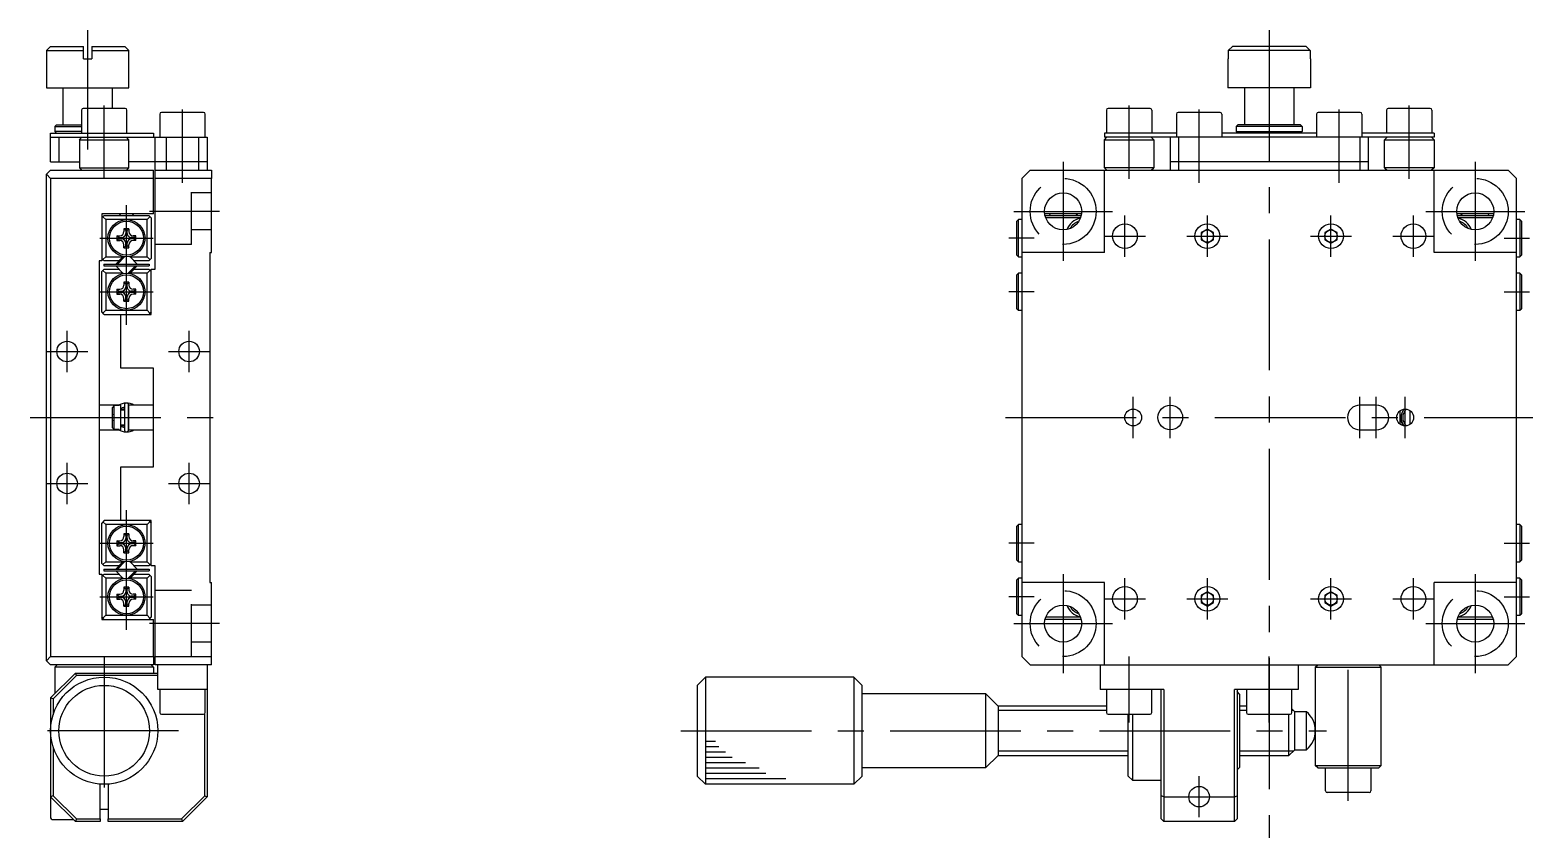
# Model space of a CAD drawing. Extents: x -2 to 419, y -8 to 256.
# Drawn here: x 237.1 to 419.4, y 78.1 to 176.1 of the extents above; entities that cross this region are included whole.
import ezdxf

# ---------------------------------------------------------------- set-up
doc = ezdxf.new("R2010")
doc.units = 0
doc.header["$LTSCALE"] = 0.5
doc.linetypes.add('CENTER', pattern=[50.8, 31.75, -6.35, 6.35, -6.35])
doc.linetypes.add('DASHED', pattern=[19.05, 12.7, -6.35])
for name, color, linetype in [('MSM_CENTER', 1, 'CENTER'), ('MSM_CONTINUOUS', 7, 'CONTINUOUS'), ('MSM_DASHED', 4, 'DASHED'), ('MSM_NARROW', 5, 'CONTINUOUS')]:
    doc.layers.add(name, color=color, linetype=linetype)

msp = doc.modelspace()

# ---------------------------------------------------------------- linework, layer by layer
at = {"layer": 'MSM_CENTER'}
for p, q in [((244.07, 161.64), (244.07, 176.14)), ((387.42, 176.14), (387.42, 78.14)), ((246.07, 158.11), (246.07, 166.99)), ((255.57, 157.61), (255.57, 166.49)), ((370.42, 158.11), (370.42, 166.99)), ((378.92, 157.61), (378.92, 166.49)), ((395.92, 157.61), (395.92, 166.49)), ((404.42, 158.11), (404.42, 166.99)), ((362.42, 160.14), (362.42, 148.14)), ((412.42, 160.14), (412.42, 148.14)), ((248.77, 140.39), (248.77, 154.89)), ((248.77, 141.14), (248.77, 154.14)), ((260.07, 154.14), (251.57, 154.14)), ((356.42, 154.14), (368.42, 154.14)), ((369.92, 148.64), (369.92, 153.64)), ((379.92, 148.64), (379.92, 153.64)), ((394.92, 148.64), (394.92, 153.64)), ((404.92, 148.64), (404.92, 153.64)), ((406.42, 154.14), (418.42, 154.14)), ((245.52, 150.89), (252.02, 150.89)), ((358.92, 150.89), (355.82, 150.89)), ((367.42, 151.14), (372.42, 151.14)), ((377.42, 151.14), (382.42, 151.14)), ((392.42, 151.14), (397.42, 151.14)), ((402.42, 151.14), (407.42, 151.14)), ((415.92, 150.89), (419.02, 150.89)), ((245.52, 144.39), (252.02, 144.39)), ((358.92, 144.39), (355.82, 144.39)), ((415.92, 144.39), (419.02, 144.39)), ((241.57, 134.64), (241.57, 139.64)), ((256.37, 134.64), (256.37, 139.64)), ((239.07, 137.14), (244.07, 137.14)), ((253.87, 137.14), (258.87, 137.14)), ((370.92, 126.64), (370.92, 131.64)), ((375.42, 126.64), (375.42, 131.64)), ((398.42, 126.64), (398.42, 131.64)), ((400.42, 126.64), (400.42, 131.64)), ((403.92, 126.64), (403.92, 131.64)), ((237.07, 129.14), (260.87, 129.14)), ((355.42, 129.14), (419.42, 129.14)), ((241.57, 118.64), (241.57, 123.64)), ((256.37, 118.64), (256.37, 123.64)), ((239.07, 121.14), (244.07, 121.14)), ((253.87, 121.14), (258.87, 121.14)), ((248.77, 103.39), (248.77, 117.89)), ((245.52, 113.89), (252.02, 113.89)), ((358.92, 113.89), (355.82, 113.89)), ((415.92, 113.89), (419.02, 113.89)), ((362.42, 110.14), (362.42, 98.14)), ((369.92, 104.64), (369.92, 109.64)), ((379.92, 104.64), (379.92, 109.64)), ((394.92, 104.64), (394.92, 109.64)), ((404.92, 104.64), (404.92, 109.64)), ((412.42, 110.14), (412.42, 98.14)), ((245.52, 107.39), (252.02, 107.39)), ((358.92, 107.39), (355.82, 107.39)), ((367.42, 107.14), (372.42, 107.14)), ((377.42, 107.14), (382.42, 107.14)), ((392.42, 107.14), (397.42, 107.14)), ((402.42, 107.14), (407.42, 107.14)), ((415.92, 107.39), (419.02, 107.39)), ((260.07, 104.14), (251.57, 104.14)), ((356.42, 104.14), (368.42, 104.14)), ((406.42, 104.14), (418.42, 104.14)), ((246.07, 100.14), (246.07, 82.14)), ((370.42, 92.14), (370.42, 100.14)), ((387.42, 92.14), (387.42, 100.14)), ((387.42, 92.14), (387.42, 100.14)), ((397.02, 82.64), (397.02, 100.14)), ((255.07, 91.14), (237.07, 91.14)), ((316.02, 91.14), (394.36, 91.14)), ((378.92, 80.64), (378.92, 85.64)), ((376.42, 83.14), (381.42, 83.14))]:
    msp.add_line(p, q, dxfattribs=at)
at = {"layer": 'MSM_CONTINUOUS'}
for p, q in [((239.57, 174.14), (239.07, 173.64)), ((239.07, 173.64), (239.07, 169.14)), ((239.07, 173.64), (243.57, 173.64)), ((239.57, 174.14), (243.57, 174.14)), ((243.57, 172.64), (243.57, 174.14)), ((244.57, 174.14), (248.57, 174.14)), ((244.57, 174.14), (244.57, 172.64)), ((244.57, 173.64), (249.07, 173.64)), ((248.57, 174.14), (249.07, 173.64)), ((249.07, 169.14), (249.07, 173.64)), ((382.45, 173.64), (382.95, 174.14)), ((392.4, 173.64), (382.45, 173.64)), ((382.45, 173.64), (382.45, 172.64)), ((391.9, 174.14), (382.95, 174.14)), ((391.9, 174.14), (392.4, 173.64)), ((392.4, 173.64), (392.4, 172.64)), ((243.57, 172.64), (244.57, 172.64)), ((382.42, 172.64), (382.42, 169.14)), ((382.45, 172.64), (382.42, 172.64)), ((392.42, 172.64), (392.4, 172.64)), ((392.42, 172.64), (392.42, 169.14)), ((239.07, 169.14), (249.07, 169.14)), ((241.07, 169.14), (241.07, 164.64)), ((247.07, 166.64), (247.07, 169.14)), ((392.42, 169.14), (382.42, 169.14)), ((384.42, 169.14), (384.42, 164.64)), ((390.42, 169.14), (390.42, 164.64)), ((243.32, 166.44), (243.32, 163.64)), ((248.62, 166.64), (243.52, 166.64)), ((248.82, 163.64), (248.82, 166.44)), ((258.12, 166.14), (253.02, 166.14)), ((367.67, 166.44), (367.67, 163.64)), ((372.97, 166.64), (367.87, 166.64)), ((373.17, 166.44), (373.17, 163.64)), ((381.47, 166.14), (376.37, 166.14)), ((398.47, 166.14), (393.37, 166.14)), ((401.67, 166.44), (401.67, 163.64)), ((406.97, 166.64), (401.87, 166.64)), ((407.17, 166.44), (407.17, 163.64)), ((240.07, 164.44), (240.27, 164.64)), ((240.07, 164.44), (240.07, 163.84)), ((240.07, 164.44), (243.32, 164.44)), ((240.27, 164.64), (243.32, 164.64)), ((252.82, 165.94), (252.82, 163.14)), ((258.32, 163.14), (258.32, 165.94)), ((376.17, 165.94), (376.17, 163.14)), ((381.67, 165.94), (381.67, 163.14)), ((383.62, 164.64), (383.42, 164.44)), ((383.42, 164.44), (383.42, 163.84)), ((391.42, 164.44), (383.42, 164.44)), ((391.22, 164.64), (383.62, 164.64)), ((391.42, 164.44), (391.22, 164.64)), ((391.42, 164.44), (391.42, 163.84)), ((393.17, 165.94), (393.17, 163.14)), ((398.67, 165.94), (398.67, 163.14)), ((239.57, 163.64), (252.07, 163.64)), ((239.57, 160.14), (239.57, 163.64)), ((239.57, 163.14), (258.57, 163.14)), ((240.27, 163.64), (240.07, 163.84)), ((243.32, 163.84), (240.07, 163.84)), ((240.57, 163.14), (240.57, 160.14)), ((243.07, 162.84), (243.37, 163.14)), ((243.07, 162.84), (243.07, 159.44)), ((243.07, 162.84), (249.07, 162.84)), ((249.07, 162.84), (248.77, 163.14)), ((249.07, 159.44), (249.07, 162.84)), ((252.07, 163.64), (252.07, 163.14)), ((252.27, 147.14), (252.27, 163.14)), ((253.57, 163.14), (253.57, 159.14)), ((257.57, 159.14), (257.57, 163.14)), ((258.57, 163.14), (258.57, 159.14)), ((367.42, 163.64), (367.42, 163.14)), ((376.17, 163.64), (367.42, 163.64)), ((407.42, 163.14), (367.42, 163.14)), ((367.42, 162.84), (367.72, 163.14)), ((367.42, 159.44), (367.42, 162.84)), ((367.42, 162.84), (373.42, 162.84)), ((373.12, 163.14), (373.42, 162.84)), ((373.42, 162.84), (373.42, 159.44)), ((373.42, 162.84), (373.42, 162.84)), ((375.42, 163.14), (375.42, 159.14)), ((376.42, 163.14), (376.42, 159.14)), ((393.17, 163.64), (381.67, 163.64)), ((383.62, 163.64), (383.42, 163.84)), ((383.42, 163.84), (391.42, 163.84)), ((391.22, 163.64), (391.42, 163.84)), ((398.42, 163.14), (398.42, 159.14)), ((407.42, 163.64), (398.67, 163.64)), ((399.42, 163.14), (399.42, 159.14)), ((401.42, 162.84), (401.72, 163.14)), ((401.42, 159.44), (401.42, 162.84)), ((401.42, 162.84), (407.42, 162.84)), ((407.12, 163.14), (407.42, 162.84)), ((407.42, 163.64), (407.42, 163.14)), ((407.42, 162.84), (407.42, 159.44)), ((407.42, 162.84), (407.42, 162.84)), ((239.57, 159.14), (239.07, 158.64)), ((239.57, 160.14), (243.07, 160.14)), ((239.57, 159.14), (252.07, 159.14)), ((243.07, 159.44), (249.07, 159.44)), ((243.37, 159.14), (243.07, 159.44)), ((249.07, 159.44), (248.77, 159.14)), ((258.57, 160.14), (249.07, 160.14)), ((252.07, 153.84), (252.07, 159.14)), ((252.27, 159.14), (259.07, 159.14)), ((259.07, 159.14), (259.07, 158.14)), ((358.42, 159.14), (357.42, 158.14)), ((358.42, 159.14), (416.42, 159.14)), ((373.42, 159.44), (367.42, 159.44)), ((367.42, 159.44), (367.72, 159.14)), ((367.42, 149.14), (367.42, 159.14)), ((373.12, 159.14), (373.42, 159.44)), ((399.42, 160.14), (375.42, 160.14)), ((407.42, 159.44), (401.42, 159.44)), ((401.42, 159.44), (401.72, 159.14)), ((407.42, 159.44), (407.12, 159.14)), ((407.42, 149.14), (407.42, 159.14)), ((417.42, 158.14), (416.42, 159.14)), ((239.07, 99.64), (239.07, 158.64)), ((239.07, 158.64), (239.57, 158.14)), ((252.07, 158.14), (239.57, 158.14)), ((239.57, 158.14), (239.57, 100.14)), ((259.07, 158.14), (252.27, 158.14)), ((259.07, 149.14), (259.07, 158.14)), ((357.42, 158.14), (357.42, 100.14)), ((417.42, 100.14), (417.42, 158.14)), ((252.07, 153.84), (245.77, 153.84)), ((245.77, 153.84), (245.77, 148.14)), ((246.07, 153.64), (245.77, 153.34)), ((246.27, 153.14), (245.92, 153.49)), ((246.07, 153.64), (251.47, 153.64)), ((247.87, 153.84), (248.07, 153.64)), ((249.47, 153.64), (249.67, 153.84)), ((251.27, 153.14), (251.62, 153.49)), ((251.47, 153.64), (251.77, 153.34)), ((251.77, 153.34), (251.77, 148.44)), ((364.65, 153.84), (360.19, 153.84)), ((360.23, 153.64), (364.62, 153.64)), ((364.53, 153.34), (360.32, 153.34)), ((360.85, 153.64), (360.8, 153.84)), ((364.05, 153.84), (364, 153.64)), ((364.02, 153.84), (364.22, 153.64)), ((414.65, 153.84), (410.19, 153.84)), ((410.23, 153.64), (414.62, 153.64)), ((414.53, 153.34), (410.32, 153.34)), ((410.62, 153.64), (410.82, 153.84)), ((410.85, 153.64), (410.8, 153.84)), ((414.05, 153.84), (414, 153.64)), ((246.27, 153.14), (246.27, 148.64)), ((251.27, 153.14), (246.27, 153.14)), ((249.07, 152.04), (248.47, 152.04)), ((248.69, 151.82), (248.47, 152.04)), ((248.47, 152.04), (248.47, 151.69)), ((248.86, 151.82), (248.69, 151.82)), ((248.69, 151.82), (248.69, 151.47)), ((248.86, 151.82), (249.07, 152.04)), ((248.86, 151.47), (248.86, 151.82)), ((249.07, 152.04), (249.07, 151.69)), ((251.27, 148.64), (251.27, 153.14)), ((357.02, 153.14), (356.82, 152.94)), ((356.82, 148.84), (356.82, 152.94)), ((357.42, 153.14), (357.02, 153.14)), ((357.02, 148.64), (357.02, 153.14)), ((379.92, 152), (379.17, 151.57)), ((379.17, 151.57), (379.17, 150.7)), ((380.67, 151.57), (379.92, 152)), ((380.67, 150.7), (380.67, 151.57)), ((394.92, 152), (394.17, 151.57)), ((394.17, 151.57), (394.17, 150.7)), ((395.67, 151.57), (394.92, 152)), ((395.67, 150.7), (395.67, 151.57)), ((417.82, 153.14), (417.42, 153.14)), ((418.02, 152.94), (417.82, 153.14)), ((417.82, 153.14), (417.82, 148.64)), ((418.02, 152.94), (418.02, 148.84)), ((247.62, 151.19), (247.62, 150.59)), ((247.84, 150.97), (247.62, 151.19)), ((247.62, 151.19), (247.97, 151.19)), ((247.84, 150.8), (247.62, 150.59)), ((247.62, 150.59), (247.97, 150.59)), ((247.84, 150.97), (247.84, 150.8)), ((247.84, 150.97), (248.19, 150.97)), ((247.84, 150.8), (248.19, 150.8)), ((248.47, 149.74), (248.47, 150.09)), ((248.69, 149.95), (248.47, 149.74)), ((248.47, 149.74), (249.07, 149.74)), ((248.69, 149.95), (248.69, 150.3)), ((248.69, 149.95), (248.86, 149.95)), ((248.86, 149.95), (248.86, 150.3)), ((248.86, 149.95), (249.07, 149.74)), ((249.07, 149.74), (249.07, 150.09)), ((249.71, 150.97), (249.36, 150.97)), ((249.71, 150.8), (249.36, 150.8)), ((249.92, 151.19), (249.57, 151.19)), ((249.92, 150.59), (249.57, 150.59)), ((249.71, 150.97), (249.92, 151.19)), ((249.71, 150.8), (249.71, 150.97)), ((249.71, 150.8), (249.92, 150.59)), ((249.92, 150.59), (249.92, 151.19)), ((379.17, 150.7), (379.92, 150.27)), ((379.92, 150.27), (380.67, 150.7)), ((394.17, 150.7), (394.92, 150.27)), ((394.92, 150.27), (395.67, 150.7)), ((245.47, 148.14), (245.47, 110.14)), ((245.77, 148.14), (245.47, 148.14)), ((246.07, 148.14), (245.77, 148.44)), ((245.92, 148.29), (246.27, 148.64)), ((246.02, 147.74), (246.02, 147.54)), ((246.02, 147.74), (251.52, 147.74)), ((247.86, 148.14), (246.07, 148.14)), ((246.27, 148.64), (248.36, 148.64)), ((248.39, 148.67), (247.47, 147.74)), ((247.47, 147.74), (247.47, 147.74)), ((247.47, 147.74), (247.47, 147.74)), ((247.53, 147.74), (248.45, 148.66)), ((247.67, 147.74), (248.58, 148.65)), ((250.08, 147.74), (249.16, 148.67)), ((249.19, 148.64), (251.27, 148.64)), ((251.47, 148.14), (249.69, 148.14)), ((250.08, 147.74), (250.08, 147.74)), ((250.08, 147.74), (250.08, 147.74)), ((251.27, 148.64), (251.62, 148.29)), ((251.77, 148.44), (251.47, 148.14)), ((251.52, 147.74), (251.52, 147.54)), ((258.87, 149.14), (259.07, 149.14)), ((258.87, 149.14), (258.87, 109.14)), ((356.82, 148.84), (357.02, 148.64)), ((357.02, 148.64), (357.42, 148.64)), ((367.42, 149.14), (357.42, 149.14)), ((417.42, 149.14), (407.42, 149.14)), ((417.42, 148.64), (417.82, 148.64)), ((417.82, 148.64), (418.02, 148.84)), ((246.07, 147.14), (245.77, 146.84)), ((245.77, 141.94), (245.77, 146.84)), ((246.27, 146.64), (245.92, 146.99)), ((246.02, 147.54), (251.52, 147.54)), ((246.07, 147.14), (247.86, 147.14)), ((246.27, 146.64), (246.27, 142.14)), ((248.36, 146.64), (246.27, 146.64)), ((247.47, 147.54), (247.47, 147.53)), ((247.47, 147.54), (247.47, 147.53)), ((247.47, 147.53), (248.39, 146.6)), ((248.97, 146.63), (249.88, 147.54)), ((250.02, 147.54), (249.09, 146.61)), ((249.16, 146.6), (250.08, 147.53)), ((251.27, 146.64), (249.19, 146.64)), ((249.69, 147.14), (251.47, 147.14)), ((250.08, 147.53), (250.07, 147.54)), ((250.08, 147.53), (250.08, 147.54)), ((251.62, 146.99), (251.27, 146.64)), ((251.27, 142.14), (251.27, 146.64)), ((251.47, 147.14), (251.77, 146.84)), ((251.77, 141.64), (251.77, 147.14)), ((251.77, 147.14), (252.27, 147.14)), ((357.02, 146.64), (356.82, 146.44)), ((356.82, 142.34), (356.82, 146.44)), ((357.42, 146.64), (357.02, 146.64)), ((357.02, 142.14), (357.02, 146.64)), ((417.82, 146.64), (417.42, 146.64)), ((418.02, 146.44), (417.82, 146.64)), ((417.82, 146.64), (417.82, 142.14)), ((418.02, 146.44), (418.02, 142.34)), ((247.62, 144.69), (247.62, 144.09)), ((247.84, 144.47), (247.62, 144.69)), ((247.62, 144.69), (247.97, 144.69)), ((247.84, 144.3), (247.62, 144.09)), ((247.62, 144.09), (247.97, 144.09)), ((247.84, 144.47), (247.84, 144.3)), ((247.84, 144.47), (248.19, 144.47)), ((247.84, 144.3), (248.19, 144.3)), ((249.07, 145.54), (248.47, 145.54)), ((248.69, 145.32), (248.47, 145.54)), ((248.47, 145.54), (248.47, 145.19)), ((248.86, 145.32), (248.69, 145.32)), ((248.69, 145.32), (248.69, 144.97)), ((248.86, 145.32), (249.07, 145.54)), ((248.86, 144.97), (248.86, 145.32)), ((249.07, 145.54), (249.07, 145.19)), ((249.71, 144.47), (249.36, 144.47)), ((249.71, 144.3), (249.36, 144.3)), ((249.92, 144.69), (249.57, 144.69)), ((249.92, 144.09), (249.57, 144.09)), ((249.71, 144.47), (249.92, 144.69)), ((249.71, 144.3), (249.71, 144.47)), ((249.71, 144.3), (249.92, 144.09)), ((249.92, 144.09), (249.92, 144.69)), ((248.47, 143.24), (248.47, 143.59)), ((248.69, 143.45), (248.47, 143.24)), ((248.47, 143.24), (249.07, 143.24)), ((248.69, 143.45), (248.69, 143.8)), ((248.69, 143.45), (248.86, 143.45)), ((248.86, 143.45), (248.86, 143.8)), ((248.86, 143.45), (249.07, 143.24)), ((249.07, 143.24), (249.07, 143.59)), ((356.82, 142.34), (357.02, 142.14)), ((417.82, 142.14), (418.02, 142.34)), ((246.07, 141.64), (245.77, 141.94)), ((246.27, 142.14), (245.92, 141.79)), ((246.07, 141.64), (251.77, 141.64)), ((246.27, 142.14), (251.27, 142.14)), ((248.07, 135.14), (248.07, 141.64)), ((251.27, 142.14), (251.62, 141.79)), ((251.77, 141.94), (251.47, 141.64)), ((357.02, 142.14), (357.42, 142.14)), ((417.42, 142.14), (417.82, 142.14)), ((252.07, 135.14), (248.07, 135.14)), ((252.07, 123.14), (252.07, 135.14)), ((247.87, 130.64), (245.47, 130.64)), ((247.27, 130.58), (247.07, 130.37)), ((247.07, 127.9), (247.07, 130.37)), ((247.87, 130.58), (247.27, 130.58)), ((247.27, 127.69), (247.27, 130.58)), ((248.07, 130.64), (247.87, 130.64)), ((247.87, 130.58), (247.87, 130.64)), ((248.07, 127.64), (248.07, 130.64)), ((248.52, 130.04), (248.07, 130.04)), ((248.47, 130.35), (248.47, 130.04)), ((248.52, 130.64), (248.52, 127.64)), ((249.02, 127.64), (249.02, 130.64)), ((249.07, 130.04), (249.02, 130.04)), ((252.07, 130.64), (249.07, 130.64)), ((249.07, 127.64), (249.07, 130.64)), ((400.42, 130.64), (398.42, 130.64)), ((403.32, 128.31), (403.32, 129.97)), ((404.52, 128.31), (404.52, 129.97)), ((247.07, 127.9), (247.27, 127.69)), ((247.87, 127.69), (247.27, 127.69)), ((247.87, 127.64), (247.87, 127.69)), ((248.07, 128.24), (248.52, 128.24)), ((248.47, 128.24), (248.47, 127.92)), ((249.02, 128.24), (249.07, 128.24)), ((249.07, 127.92), (249.02, 127.91)), ((245.47, 127.64), (247.87, 127.64)), ((247.87, 127.64), (248.07, 127.64)), ((249.07, 127.64), (252.07, 127.64)), ((398.42, 127.64), (400.42, 127.64)), ((248.07, 116.64), (248.07, 123.14)), ((248.07, 123.14), (252.07, 123.14)), ((246.07, 116.64), (245.77, 116.34)), ((245.77, 111.44), (245.77, 116.34)), ((246.27, 116.14), (245.92, 116.49)), ((251.77, 116.64), (246.07, 116.64)), ((246.27, 116.14), (246.27, 111.64)), ((251.27, 116.14), (246.27, 116.14)), ((249.07, 115.04), (248.47, 115.04)), ((248.69, 114.82), (248.47, 115.04)), ((248.47, 115.04), (248.47, 114.69)), ((248.86, 114.82), (249.07, 115.04)), ((249.07, 115.04), (249.07, 114.69)), ((251.27, 116.14), (251.62, 116.49)), ((251.27, 111.64), (251.27, 116.14)), ((251.47, 116.64), (251.77, 116.34)), ((251.77, 111.14), (251.77, 116.64)), ((357.02, 116.14), (356.82, 115.94)), ((356.82, 111.84), (356.82, 115.94)), ((357.42, 116.14), (357.02, 116.14)), ((357.02, 111.64), (357.02, 116.14)), ((417.82, 116.14), (417.42, 116.14)), ((418.02, 115.94), (417.82, 116.14)), ((417.82, 116.14), (417.82, 111.81)), ((418.02, 115.94), (418.02, 111.99)), ((247.62, 114.19), (247.62, 113.59)), ((247.84, 113.97), (247.62, 114.19)), ((247.62, 114.19), (247.97, 114.19)), ((247.84, 113.8), (247.62, 113.59)), ((247.62, 113.59), (247.97, 113.59)), ((247.84, 113.97), (247.84, 113.8)), ((247.84, 113.97), (248.19, 113.97)), ((247.84, 113.8), (248.19, 113.8)), ((248.47, 112.74), (248.47, 113.09)), ((248.86, 114.82), (248.69, 114.82)), ((248.69, 114.82), (248.69, 114.47)), ((248.69, 112.95), (248.69, 113.3)), ((248.86, 114.47), (248.86, 114.82)), ((248.86, 112.95), (248.86, 113.3)), ((249.07, 112.74), (249.07, 113.09)), ((249.71, 113.97), (249.36, 113.97)), ((249.71, 113.8), (249.36, 113.8)), ((249.92, 114.19), (249.57, 114.19)), ((249.92, 113.59), (249.57, 113.59)), ((249.71, 113.97), (249.92, 114.19)), ((249.71, 113.8), (249.71, 113.97)), ((249.71, 113.8), (249.92, 113.59)), ((249.92, 113.59), (249.92, 114.19)), ((246.07, 111.14), (245.77, 111.44)), ((246.27, 111.64), (245.92, 111.29)), ((246.27, 111.64), (248.36, 111.64)), ((247.47, 110.74), (248.39, 111.67)), ((247.53, 110.74), (248.45, 111.66)), ((247.67, 110.74), (248.58, 111.65)), ((248.69, 112.95), (248.47, 112.74)), ((248.47, 112.74), (249.07, 112.74)), ((248.69, 112.95), (248.86, 112.95)), ((248.86, 112.95), (249.07, 112.74)), ((250.08, 110.74), (249.16, 111.67)), ((249.19, 111.64), (251.27, 111.64)), ((251.27, 111.64), (251.62, 111.29)), ((251.77, 111.44), (251.47, 111.14)), ((356.82, 111.84), (357.02, 111.64)), ((357.02, 111.64), (357.42, 111.64)), ((417.42, 111.64), (417.82, 111.64)), ((417.82, 111.64), (418.02, 111.84)), ((417.82, 111.81), (417.82, 111.64)), ((418.02, 111.99), (418.02, 111.84)), ((245.47, 110.14), (245.77, 110.14)), ((245.77, 110.14), (245.77, 104.64)), ((246.07, 110.14), (245.77, 109.84)), ((246.27, 109.64), (245.92, 109.99)), ((246.02, 110.74), (246.02, 110.54)), ((246.02, 110.74), (251.52, 110.74)), ((246.02, 110.54), (251.52, 110.54)), ((247.86, 111.14), (246.07, 111.14)), ((246.07, 110.14), (247.86, 110.14)), ((246.27, 109.64), (246.27, 105.14)), ((248.36, 109.64), (246.27, 109.64)), ((247.47, 110.74), (247.47, 110.74)), ((247.47, 110.74), (247.47, 110.74)), ((247.47, 110.54), (247.47, 110.53)), ((247.47, 110.54), (247.47, 110.53)), ((247.47, 110.53), (248.39, 109.6)), ((249.88, 110.54), (248.97, 109.63)), ((250.02, 110.54), (249.09, 109.61)), ((250.08, 110.53), (249.16, 109.6)), ((251.27, 109.64), (249.19, 109.64)), ((251.47, 111.14), (249.69, 111.14)), ((249.69, 110.14), (251.47, 110.14)), ((250.07, 110.74), (250.08, 110.74)), ((250.08, 110.74), (250.08, 110.74)), ((250.08, 110.53), (250.08, 110.54)), ((250.08, 110.53), (250.08, 110.54)), ((251.27, 109.64), (251.62, 109.99)), ((251.27, 105.14), (251.27, 109.64)), ((251.47, 110.14), (251.77, 109.84)), ((251.52, 110.74), (251.52, 110.54)), ((252.27, 111.14), (251.77, 111.14)), ((251.77, 109.84), (251.77, 104.94)), ((252.27, 100.14), (252.27, 111.14)), ((357.02, 109.64), (356.82, 109.44)), ((356.82, 105.34), (356.82, 109.44)), ((357.42, 109.64), (357.02, 109.64)), ((357.02, 105.14), (357.02, 109.64)), ((417.82, 109.64), (417.42, 109.64)), ((418.02, 109.44), (417.82, 109.64)), ((417.82, 109.64), (417.82, 105.31)), ((418.02, 109.44), (418.02, 105.49)), ((247.62, 107.69), (247.62, 107.09)), ((247.84, 107.47), (247.62, 107.69)), ((247.62, 107.69), (247.97, 107.69)), ((249.07, 108.54), (248.47, 108.54)), ((248.69, 108.32), (248.47, 108.54)), ((248.47, 108.54), (248.47, 108.19)), ((248.86, 108.32), (248.69, 108.32)), ((248.69, 108.32), (248.69, 107.97)), ((248.86, 108.32), (249.07, 108.54)), ((248.86, 107.97), (248.86, 108.32)), ((249.07, 108.54), (249.07, 108.19)), ((249.92, 107.69), (249.57, 107.69)), ((249.71, 107.47), (249.92, 107.69)), ((249.92, 107.09), (249.92, 107.69)), ((258.87, 109.14), (259.07, 109.14)), ((259.07, 99.14), (259.07, 109.14)), ((367.42, 109.14), (357.42, 109.14)), ((367.42, 99.14), (367.42, 109.14)), ((379.92, 108), (379.17, 107.57)), ((380.67, 107.57), (379.92, 108)), ((394.92, 108), (394.17, 107.57)), ((395.67, 107.57), (394.92, 108)), ((407.42, 99.14), (407.42, 109.14)), ((417.42, 109.14), (407.42, 109.14)), ((247.84, 107.3), (247.62, 107.09)), ((247.62, 107.09), (247.97, 107.09)), ((247.84, 107.47), (247.84, 107.3)), ((247.84, 107.47), (248.19, 107.47)), ((247.84, 107.3), (248.19, 107.3)), ((248.47, 106.24), (248.47, 106.59)), ((248.69, 106.45), (248.47, 106.24)), ((248.47, 106.24), (249.07, 106.24)), ((248.69, 106.45), (248.69, 106.8)), ((248.69, 106.45), (248.86, 106.45)), ((248.86, 106.45), (248.86, 106.8)), ((248.86, 106.45), (249.07, 106.24)), ((249.07, 106.24), (249.07, 106.59)), ((249.71, 107.47), (249.36, 107.47)), ((249.71, 107.3), (249.36, 107.3)), ((249.92, 107.09), (249.57, 107.09)), ((249.71, 107.3), (249.71, 107.47)), ((249.71, 107.3), (249.92, 107.09)), ((379.17, 107.57), (379.17, 106.7)), ((379.17, 106.7), (379.92, 106.27)), ((379.92, 106.27), (380.67, 106.7)), ((380.67, 106.7), (380.67, 107.57)), ((394.17, 107.57), (394.17, 106.7)), ((394.17, 106.7), (394.92, 106.27)), ((394.92, 106.27), (395.67, 106.7)), ((395.67, 106.7), (395.67, 107.57)), ((246.07, 104.64), (245.77, 104.94)), ((245.77, 104.64), (252.07, 104.64)), ((246.27, 105.14), (245.92, 104.79)), ((246.27, 105.14), (251.27, 105.14)), ((251.27, 105.14), (251.62, 104.79)), ((251.77, 104.94), (251.47, 104.64)), ((252.07, 100.14), (252.07, 104.64)), ((356.82, 105.34), (357.02, 105.14)), ((357.02, 105.14), (357.42, 105.14)), ((364.62, 104.64), (360.23, 104.64)), ((360.32, 104.94), (364.53, 104.94)), ((414.62, 104.64), (410.23, 104.64)), ((410.32, 104.94), (414.53, 104.94)), ((417.42, 105.14), (417.82, 105.14)), ((417.82, 105.14), (418.02, 105.34)), ((417.82, 105.31), (417.82, 105.14)), ((418.02, 105.49), (418.02, 105.34)), ((239.57, 100.14), (239.07, 99.64)), ((239.07, 99.64), (239.57, 99.14)), ((239.57, 100.14), (252.07, 100.14)), ((252.07, 99.14), (239.57, 99.14)), ((240.07, 98.84), (240.37, 99.14)), ((240.07, 98.84), (240.07, 95.64)), ((252.07, 98.84), (240.07, 98.84)), ((251.77, 99.14), (252.07, 98.84)), ((252.07, 100.14), (252.07, 99.14)), ((252.07, 98.84), (252.07, 98.14)), ((252.27, 100.14), (259.07, 100.14)), ((252.27, 99.14), (252.27, 100.14)), ((259.07, 99.14), (252.27, 99.14)), ((252.57, 96.14), (252.57, 99.14)), ((258.57, 99.14), (258.57, 83.14)), ((357.42, 100.14), (358.42, 99.14)), ((358.42, 99.14), (416.42, 99.14)), ((366.92, 99.14), (366.92, 96.14)), ((390.92, 99.14), (390.92, 96.14)), ((393.02, 98.84), (393.32, 99.14)), ((393.02, 98.84), (393.02, 86.94)), ((393.02, 98.84), (401.02, 98.84)), ((401.02, 98.84), (400.72, 99.14)), ((401.02, 86.94), (401.02, 98.84)), ((416.42, 99.14), (417.42, 100.14)), ((239.57, 95.14), (242.57, 98.14)), ((242.7, 97.84), (239.87, 95.01)), ((242.7, 97.84), (242.57, 98.14)), ((242.57, 98.14), (252.57, 98.14)), ((252.57, 97.84), (242.7, 97.84)), ((319.02, 97.64), (318.02, 96.64)), ((337.02, 97.64), (319.02, 97.64)), ((319.02, 97.64), (319.02, 84.64)), ((338.02, 96.64), (337.02, 97.64)), ((337.02, 97.64), (337.02, 84.64)), ((239.57, 95.14), (239.57, 80.59)), ((239.87, 95.01), (239.57, 95.14)), ((239.87, 95.01), (239.87, 93.09)), ((258.57, 96.14), (252.57, 96.14)), ((252.82, 96.14), (252.82, 93.34)), ((258.32, 93.34), (258.32, 96.14)), ((318.02, 96.64), (318.02, 85.64)), ((338.02, 85.64), (338.02, 96.64)), ((338.02, 95.64), (353.02, 95.64)), ((353.02, 95.64), (354.52, 94.14)), ((353.02, 95.64), (353.02, 86.64)), ((374.62, 96.14), (366.92, 96.14)), ((367.67, 96.14), (367.67, 93.34)), ((373.17, 93.34), (373.17, 96.14)), ((374.32, 80.44), (374.32, 96.14)), ((374.62, 96.14), (374.62, 80.14)), ((390.92, 96.14), (383.22, 96.14)), ((383.22, 80.14), (383.22, 96.14)), ((383.52, 96.14), (383.52, 80.44)), ((383.82, 95.59), (383.52, 95.89)), ((383.82, 95.59), (383.82, 86.69)), ((384.67, 96.14), (384.67, 93.34)), ((390.17, 93.34), (390.17, 96.14)), ((253.02, 93.14), (255.57, 93.14)), ((255.57, 93.14), (258.12, 93.14)), ((258.27, 83.26), (258.27, 93.2)), ((367.67, 94.14), (354.52, 94.14)), ((354.52, 94.14), (354.52, 88.14)), ((367.87, 93.14), (372.97, 93.14)), ((370.32, 85.64), (370.32, 93.14)), ((370.82, 93.14), (370.82, 85.14)), ((384.67, 94.14), (383.82, 94.14)), ((384.87, 93.14), (389.97, 93.14)), ((389.82, 88.14), (389.82, 93.14)), ((390.52, 93.44), (390.17, 93.79)), ((391.95, 93.44), (390.52, 93.44)), ((390.52, 88.84), (390.52, 93.44)), ((391.95, 88.84), (391.95, 93.44)), ((370.32, 88.14), (370.32, 92.51)), ((239.87, 89.18), (239.87, 83.26)), ((354.52, 88.14), (353.02, 86.64)), ((354.52, 88.14), (370.32, 88.14)), ((383.82, 88.14), (389.82, 88.14)), ((389.82, 88.14), (390.52, 88.84)), ((390.52, 88.84), (391.95, 88.84)), ((353.02, 86.64), (338.02, 86.64)), ((383.82, 86.69), (383.52, 86.39)), ((393.02, 86.94), (401.02, 86.94)), ((393.32, 86.64), (393.02, 86.94)), ((393.32, 86.64), (400.72, 86.64)), ((394.27, 83.84), (394.27, 86.64)), ((399.77, 86.64), (399.77, 83.84)), ((400.72, 86.64), (401.02, 86.94)), ((245.57, 80.44), (245.57, 84.66)), ((246.57, 84.64), (245.57, 84.64)), ((245.82, 84.64), (245.82, 84.64)), ((246.32, 84.64), (246.32, 84.64)), ((246.57, 84.66), (246.57, 80.44)), ((319.02, 84.64), (318.02, 85.64)), ((337.02, 84.64), (319.02, 84.64)), ((338.02, 85.64), (337.02, 84.64)), ((370.32, 85.64), (370.82, 85.14)), ((370.82, 85.14), (374.32, 85.14)), ((239.87, 83.26), (239.57, 83.14)), ((242.57, 80.14), (239.57, 83.14)), ((239.87, 83.26), (242.7, 80.44)), ((255.45, 80.44), (258.27, 83.26)), ((258.57, 83.14), (255.57, 80.14)), ((258.27, 83.26), (258.57, 83.14)), ((374.62, 83.14), (374.32, 83.26)), ((374.62, 83.14), (377.67, 83.14)), ((380.17, 83.14), (383.22, 83.14)), ((383.22, 83.14), (383.52, 83.26)), ((399.57, 83.64), (394.47, 83.64)), ((239.77, 80.39), (242.32, 80.39)), ((242.7, 80.44), (242.57, 80.14)), ((242.7, 80.44), (245.57, 80.44)), ((245.57, 81.64), (246.57, 81.64)), ((245.57, 80.44), (245.57, 80.14)), ((246.57, 80.44), (255.45, 80.44)), ((246.57, 80.14), (246.57, 80.44)), ((255.45, 80.44), (255.57, 80.14)), ((374.32, 80.44), (374.62, 80.14)), ((383.22, 80.14), (383.52, 80.44)), ((245.57, 80.14), (242.57, 80.14)), ((255.57, 80.14), (246.57, 80.14)), ((383.22, 80.14), (374.62, 80.14))]:
    msp.add_line(p, q, dxfattribs=at)
for centre, radius in [((362.42, 154.14), 2.25), ((412.42, 154.14), 2.25), ((248.77, 150.89), 2.25), ((248.77, 150.89), 2.05), ((369.92, 151.14), 1.5), ((379.92, 151.14), 1.5), ((379.92, 151.14), 0.75), ((394.92, 151.14), 1.5), ((394.92, 151.14), 0.75), ((404.92, 151.14), 1.5), ((248.77, 144.39), 2.25), ((248.77, 144.39), 2.05), ((241.57, 137.14), 1.25), ((256.37, 137.14), 1.25), ((370.92, 129.14), 1.02), ((375.42, 129.14), 1.5), ((403.92, 129.14), 1.02), ((241.57, 121.14), 1.25), ((256.37, 121.14), 1.25), ((248.77, 113.89), 2.25), ((248.77, 113.89), 2.05), ((248.77, 107.39), 2.25), ((248.77, 107.39), 2.05), ((369.92, 107.14), 1.5), ((379.92, 107.14), 1.5), ((379.92, 107.14), 0.75), ((394.92, 107.14), 1.5), ((394.92, 107.14), 0.75), ((404.92, 107.14), 1.5), ((362.42, 104.14), 2.25), ((412.42, 104.14), 2.25), ((246.07, 91.14), 6.5), ((246.07, 91.14), 5.5), ((378.92, 83.14), 1.25)]:
    msp.add_circle(centre, radius, dxfattribs=at)
for centre, radius, start, end in [((243.52, 166.44), 0.2, 90, 180), ((248.62, 166.44), 0.2, 0, 90), ((253.02, 165.94), 0.2, 90, 180), ((258.12, 165.94), 0.2, 0, 90), ((367.87, 166.44), 0.2, 90, 180), ((372.97, 166.44), 0.2, 0, 90), ((376.37, 165.94), 0.2, 90, 180), ((381.47, 165.94), 0.2, 0, 90), ((393.37, 165.94), 0.2, 90, 180), ((398.47, 165.94), 0.2, 0, 90), ((401.87, 166.44), 0.2, 90, 180), ((406.97, 166.44), 0.2, 0, 90), ((364.92, 151.14), 2.2, 100.8008, 158.8104), ((409.92, 151.14), 2.2, 21.1896, 79.1992), ((247.97, 151.69), 0.5, 270, 0), ((248.19, 151.47), 0.5, 270, 0), ((249.36, 151.47), 0.5, 179.9999, 270), ((249.57, 151.69), 0.5, 180, 270), ((364.92, 151.14), 1.9, 108.2067, 151.4045), ((409.92, 151.14), 1.9, 28.5955, 71.7933), ((247.97, 150.09), 0.5, 0, 90), ((248.19, 150.3), 0.5, 0, 90), ((249.36, 150.3), 0.5, 90, 180), ((249.57, 150.09), 0.5, 90, 180), ((247.97, 145.19), 0.5, 270, 0), ((247.97, 143.59), 0.5, 0, 90), ((248.19, 144.97), 0.5, 270, 0), ((248.19, 143.8), 0.5, 0, 90), ((249.36, 144.97), 0.5, 179.9999, 270), ((249.36, 143.8), 0.5, 90, 180), ((249.57, 145.19), 0.5, 180, 270), ((249.57, 143.59), 0.5, 90, 180), ((248.77, 129.14), 1.75, 166.2709, 193.7292), ((248.77, 129.14), 1.75, 58.9973, 124.2993), ((248.77, 129.14), 1.25, 101.537, 124.0558), ((248, 128.97), 1.17, 66.0102, 86.2548), ((248.77, 130.64), 0.25, 0, 180), ((248.77, 129.14), 1.25, 76.1134, 78.463), ((398.42, 129.14), 1.5, 90, 270), ((400.42, 129.14), 1.5, 270, 90), ((404.92, 129.14), 1.5, 137.149, 222.851), ((404.92, 129.14), 1.3, 129.0892, 230.9108), ((248.77, 129.14), 1.75, 235.7007, 270), ((248, 129.31), 1.17, 273.7452, 293.9898), ((248.77, 129.14), 1.25, 235.9442, 258.463), ((404.57, 129.14), 1.25, 180, 229.7807), ((248.77, 127.64), 0.25, 180, 0), ((248.77, 129.14), 1.75, 270, 301.0027), ((247.97, 114.69), 0.5, 270, 0), ((247.97, 113.09), 0.5, 0, 90), ((248.19, 114.47), 0.5, 270, 0), ((248.19, 113.3), 0.5, 0, 90), ((249.36, 114.47), 0.5, 179.9999, 270), ((249.36, 113.3), 0.5, 90, 180), ((249.57, 114.69), 0.5, 180, 270), ((249.57, 113.09), 0.5, 90, 180), ((247.97, 108.19), 0.5, 270, 0), ((248.19, 107.97), 0.5, 270, 0), ((249.36, 107.97), 0.5, 179.9999, 270), ((249.57, 108.19), 0.5, 180, 270), ((247.97, 106.59), 0.5, 0, 90), ((248.19, 106.8), 0.5, 0, 90), ((249.36, 106.8), 0.5, 90, 180), ((249.57, 106.59), 0.5, 90, 180), ((364.92, 107.14), 2.2, 201.1896, 259.1992), ((364.92, 107.14), 1.9, 208.5955, 251.7933), ((409.92, 107.14), 2.2, 280.8008, 338.8104), ((409.92, 107.14), 1.9, 288.2067, 331.4045), ((253.02, 93.34), 0.2, 180, 270), ((258.12, 93.34), 0.2, 270, 0), ((367.87, 93.34), 0.2, 180, 270), ((372.97, 93.34), 0.2, 270, 0), ((384.87, 93.34), 0.2, 180, 270), ((389.97, 93.34), 0.2, 270, 0), ((390.02, 91.14), 3, 309.9445, 50.0555), ((394.47, 83.84), 0.2, 180, 270), ((399.57, 83.84), 0.2, 270, 0), ((239.77, 80.59), 0.2, 180, 270)]:
    msp.add_arc(centre, radius, start, end, dxfattribs=at)
at = {"layer": 'MSM_DASHED'}
for p, q in [((256.67, 150.14), (256.67, 158.14)), ((259.07, 156.39), (256.67, 156.39)), ((259.07, 151.89), (256.67, 151.89)), ((256.67, 150.14), (252.27, 150.14)), ((256.67, 108.14), (252.27, 108.14)), ((256.67, 100.14), (256.67, 108.14)), ((259.07, 106.39), (256.67, 106.39)), ((259.07, 101.89), (256.67, 101.89))]:
    msp.add_line(p, q, dxfattribs=at)
for centre in [(362.42, 154.14), (412.42, 154.14), (362.42, 104.14), (412.42, 104.14)]:
    msp.add_circle(centre, 4, dxfattribs=at)
at = {"layer": 'MSM_NARROW'}
for p, q in [((367.67, 93.6), (354.52, 93.6)), ((384.67, 93.6), (383.82, 93.6)), ((390.37, 93.6), (390.17, 93.6)), ((320.24, 89.84), (319.02, 89.84)), ((320.65, 89.19), (319.02, 89.19)), ((321.46, 88.54), (319.02, 88.54)), ((322.27, 87.89), (319.02, 87.89)), ((370.32, 88.68), (354.52, 88.68)), ((390.37, 88.68), (383.82, 88.68)), ((323.9, 87.24), (319.02, 87.24)), ((325.52, 86.59), (319.02, 86.59)), ((326.34, 85.94), (319.02, 85.94)), ((328.77, 85.29), (319.02, 85.29))]:
    msp.add_line(p, q, dxfattribs=at)

doc.saveas('drawing.dxf')
